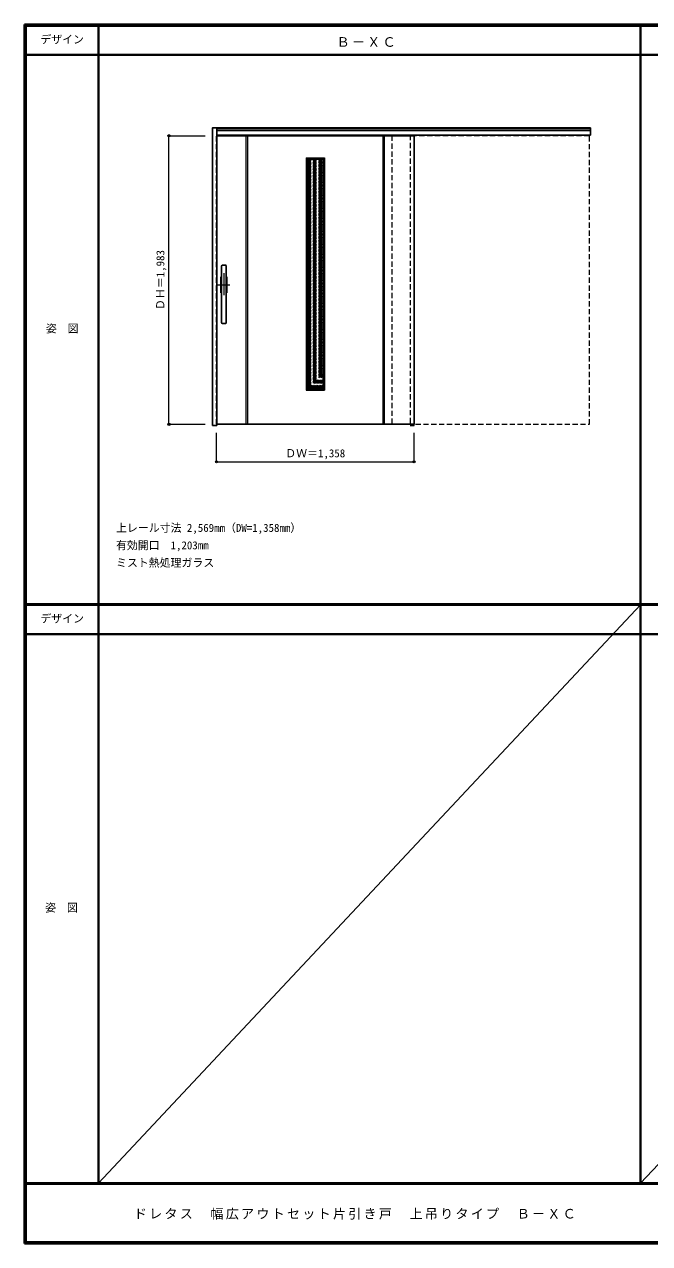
# Model space of a CAD drawing. Units: millimetres, scale not verified. Extents: x -6000 to 5700, y -4307 to 4175.
# Drawn here: x -6000 to -1701, y -4205 to 4175 of the extents above; entities that cross this region are included whole.
import ezdxf
from ezdxf.enums import TextEntityAlignment as Align

# ---------------------------------------------------------------- set-up
doc = ezdxf.new("R2010")
doc.units = ezdxf.units.MM
doc.header["$LTSCALE"] = 30
doc.header["$PDMODE"] = 32
doc.header["$PDSIZE"] = 15
doc.linetypes.add('CHAIN1', pattern=[8, 5, -1, 1, -1])
doc.linetypes.add('DASHED1', pattern=[1.8, 1.2, -0.6])
for name, color, linetype, lineweight in [('0-1_通り芯', 4, 'CHAIN1', 9), ('0-2_扉', 4, 'DASHED1', 9), ('0-3_仕上げ', 7, 'Continuous', 18), ('0-4_枠', 3, 'Continuous', 25), ('0-A_文字', 7, 'Continuous', 18), ('0-B_寸法', 4, 'Continuous', 9), ('0-C_ハッチ', 4, 'DASHED1', 9), ('0-D_ﾊﾞｰ引き手', 3, 'Continuous', 25), ('F-1_枠', 6, 'Continuous', 40)]:
    doc.layers.add(name, color=color, linetype=linetype, lineweight=lineweight)
doc.layers.add('F-A_文字', color=7, linetype='Continuous')
doc.styles.add('ＭＳ ゴシック', font='')
doc.styles.get('ＭＳ ゴシック').set_extended_font_data('MS Gothic')

msp = doc.modelspace()

# ---------------------------------------------------------------- linework, layer by layer
at = {"layer": '0-1_通り芯'}
for p, q in [((-4628.15, 2465), (-4628.15, 2303)), ((-4669.15, 2384), (-4587.15, 2384))]:
    msp.add_line(p, q, dxfattribs=at)
at = {"layer": '0-2_扉'}
for p, q in [((-4676.15, 3409.5), (-4679.15, 3409.5)), ((-4679.15, 1426.5), (-4679.15, 3409.5)), ((-3473.15, 3409.5), (-3473.15, 1426.5)), ((-3321.15, 3405.5), (-3321.15, 3409.5)), ((-4676.15, 1426.5), (-4679.15, 1426.5))]:
    msp.add_line(p, q, dxfattribs=at)
at = {"layer": '0-2_扉', "color": 3, "linetype": 'Continuous', "lineweight": 25}
for p, q in [((-3321.15, 3409.5), (-4676.15, 3409.5)), ((-3321.15, 3409.5), (-3321.15, 1426.5)), ((-4676.15, 1426.5), (-3321.15, 1426.5))]:
    msp.add_line(p, q, dxfattribs=at)
at = {"layer": '0-2_扉'}
msp.add_lwpolyline([(-3473.15, 1426.5), (-2115.15, 1426.5), (-2115.15, 3409.5), (-3473.15, 3409.5)], dxfattribs=at)
at = {"layer": '0-3_仕上げ'}
for p, q in [((-4474.15, 1426.5), (-4474.15, 3409.5)), ((-4464.15, 1426.5), (-4464.15, 3409.5)), ((-3536.15, 3409.5), (-3536.15, 1426.5)), ((-3526.15, 3409.5), (-3526.15, 1426.5)), ((-4063.65, 3257), (-4054.65, 3248)), ((-4063.65, 3257), (-4063.65, 1660)), ((-3945.65, 3248), (-3936.65, 3257)), ((-4063.65, 1660), (-4054.65, 1669)), ((-4063.65, 1660), (-3936.65, 1660)), ((-3945.65, 1669), (-3936.65, 1660))]:
    msp.add_line(p, q, dxfattribs=at)
at = {"layer": '0-3_仕上げ', "color": 3, "lineweight": 25}
for p, q in [((-4054.65, 3248), (-3945.65, 3248)), ((-4054.65, 3248), (-4054.65, 1669)), ((-3945.65, 3248), (-3945.65, 1669)), ((-4054.65, 1669), (-3945.65, 1669))]:
    msp.add_line(p, q, dxfattribs=at)
at = {"layer": '0-3_仕上げ'}
msp.add_lwpolyline([(-4063.65, 3257), (-3936.65, 3257), (-3936.65, 1660)], dxfattribs=at)
at = {"layer": '0-4_枠'}
for p, q in [((-4676.15, 1418), (-4676.15, 3465)), ((-4676.15, 3465), (-2107.15, 3465)), ((-4676.15, 3459.5), (-2107.15, 3459.5)), ((-4676.15, 3446.5), (-2107.15, 3446.5)), ((-2107.15, 3465), (-2107.15, 3414.5)), ((-4676.15, 3414.5), (-2107.15, 3414.5)), ((-4706.15, 1418), (-4676.15, 1418))]:
    msp.add_line(p, q, dxfattribs=at)
at = {"layer": '0-4_枠', "color": 4, "linetype": 'DASHED1', "lineweight": 9}
for p, q in [((-3348.15, 3414.5), (-3348.15, 1418)), ((-3320.15, 1418), (-3320.15, 3414.5)), ((-3348.15, 1418), (-3320.15, 1418))]:
    msp.add_line(p, q, dxfattribs=at)
at = {"layer": '0-4_枠'}
msp.add_lwpolyline([(-4706.15, 1418), (-4706.15, 3465), (-4676.15, 3465)], dxfattribs=at)
at = {"layer": '0-A_文字'}
for p, q in [((-1763.33, 184.5), (-5490, -3790)), ((1963.33, 184.5), (-1763.33, -3790))]:
    msp.add_line(p, q, dxfattribs=at)
at = {"layer": '0-B_寸法'}
for p, q in [((-5006.15, 3409.5), (-4756.15, 3409.5)), ((-5006.15, 1426.5), (-5006.15, 3409.5)), ((-5006.15, 1426.5), (-4756.15, 1426.5)), ((-4679.15, 1168), (-4679.15, 1368)), ((-3321.15, 1168), (-3321.15, 1368)), ((-4679.15, 1168), (-3321.15, 1168))]:
    msp.add_line(p, q, dxfattribs=at)
at = {"layer": '0-B_寸法', "color": 7}
for p in [(-5006.15, 3409.5), (-5006.15, 1426.5), (-4679.15, 1168), (-3321.15, 1168)]:
    msp.add_point(p, dxfattribs=at)
at = {"layer": '0-C_ハッチ'}
for p, q in [((-4054.65, 3245.15), (-4051.8, 3248)), ((-4054.65, 3235.25), (-4041.9, 3248)), ((-4054.65, 3225.35), (-4032, 3248)), ((-4054.65, 3215.45), (-4022.1, 3248)), ((-4054.65, 3205.55), (-4012.2, 3248)), ((-4054.65, 3195.65), (-4002.3, 3248)), ((-4054.65, 3185.75), (-3992.4, 3248)), ((-4054.65, 3175.85), (-3982.5, 3248)), ((-4054.65, 3165.96), (-3972.61, 3248)), ((-4054.65, 3156.06), (-3962.71, 3248)), ((-4054.65, 3146.16), (-3952.81, 3248)), ((-4054.65, 3136.26), (-3945.65, 3245.26)), ((-4054.65, 3126.36), (-3945.65, 3235.36)), ((-4054.65, 3116.46), (-3945.65, 3225.46)), ((-4054.65, 3106.56), (-3945.65, 3215.56)), ((-4054.65, 3096.66), (-3945.65, 3205.66)), ((-4054.65, 3086.76), (-3945.65, 3195.76)), ((-4054.65, 3076.86), (-3945.65, 3185.86)), ((-4054.65, 3066.96), (-3945.65, 3175.96)), ((-4054.65, 3057.06), (-3945.65, 3166.06)), ((-4054.65, 3047.16), (-3945.65, 3156.16)), ((-4054.65, 3037.26), (-3945.65, 3146.26)), ((-4054.65, 3027.36), (-3945.65, 3136.36)), ((-4054.65, 3017.46), (-3945.65, 3126.46)), ((-4054.65, 3007.56), (-3945.65, 3116.56)), ((-4054.65, 2997.66), (-3945.65, 3106.66)), ((-4054.65, 2987.76), (-3945.65, 3096.76)), ((-4054.65, 2977.86), (-3945.65, 3086.86)), ((-4054.65, 2967.97), (-3945.65, 3076.97)), ((-4054.65, 2958.07), (-3945.65, 3067.07)), ((-4054.65, 2948.17), (-3945.65, 3057.17)), ((-4054.65, 2938.27), (-3945.65, 3047.27)), ((-4054.65, 2928.37), (-3945.65, 3037.37)), ((-4054.65, 2918.47), (-3945.65, 3027.47)), ((-4054.65, 2908.57), (-3945.65, 3017.57)), ((-4054.65, 2898.67), (-3945.65, 3007.67)), ((-4054.65, 2888.77), (-3945.65, 2997.77)), ((-4054.65, 2878.87), (-3945.65, 2987.87)), ((-4054.65, 2868.97), (-3945.65, 2977.97)), ((-4054.65, 2859.07), (-3945.65, 2968.07)), ((-4054.65, 2849.17), (-3945.65, 2958.17)), ((-4054.65, 2839.27), (-3945.65, 2948.27)), ((-4054.65, 2829.37), (-3945.65, 2938.37)), ((-4054.65, 2819.47), (-3945.65, 2928.47)), ((-4054.65, 2809.57), (-3945.65, 2918.57)), ((-4054.65, 2799.67), (-3945.65, 2908.67)), ((-4054.65, 2789.77), (-3945.65, 2898.77)), ((-4054.65, 2779.87), (-3945.65, 2888.87)), ((-4054.65, 2769.98), (-3945.65, 2878.98)), ((-4054.65, 2760.08), (-3945.65, 2869.08)), ((-4054.65, 2750.18), (-3945.65, 2859.18)), ((-4054.65, 2740.28), (-3945.65, 2849.28)), ((-4054.65, 2730.38), (-3945.65, 2839.38)), ((-4054.65, 2720.48), (-3945.65, 2829.48)), ((-4054.65, 2710.58), (-3945.65, 2819.58)), ((-4054.65, 2700.68), (-3945.65, 2809.68)), ((-4054.65, 2690.78), (-3945.65, 2799.78)), ((-4054.65, 2680.88), (-3945.65, 2789.88)), ((-4054.65, 2670.98), (-3945.65, 2779.98)), ((-4054.65, 2661.08), (-3945.65, 2770.08)), ((-4054.65, 2651.18), (-3945.65, 2760.18)), ((-4054.65, 2641.28), (-3945.65, 2750.28)), ((-4054.65, 2631.38), (-3945.65, 2740.38)), ((-4054.65, 2621.48), (-3945.65, 2730.48)), ((-4054.65, 2611.58), (-3945.65, 2720.58)), ((-4054.65, 2601.68), (-3945.65, 2710.68)), ((-4054.65, 2591.78), (-3945.65, 2700.78)), ((-4054.65, 2581.88), (-3945.65, 2690.88)), ((-4054.65, 2571.99), (-3945.65, 2680.99)), ((-4054.65, 2562.09), (-3945.65, 2671.09)), ((-4054.65, 2552.19), (-3945.65, 2661.19)), ((-4054.65, 2542.29), (-3945.65, 2651.29)), ((-4054.65, 2532.39), (-3945.65, 2641.39)), ((-4054.65, 2522.49), (-3945.65, 2631.49)), ((-4054.65, 2512.59), (-3945.65, 2621.59)), ((-4054.65, 2502.69), (-3945.65, 2611.69)), ((-4054.65, 2492.79), (-3945.65, 2601.79)), ((-4054.65, 2482.89), (-3945.65, 2591.89)), ((-4054.65, 2472.99), (-3945.65, 2581.99)), ((-4054.65, 2463.09), (-3945.65, 2572.09)), ((-4054.65, 2453.19), (-3945.65, 2562.19)), ((-4054.65, 2443.29), (-3945.65, 2552.29)), ((-4054.65, 2433.39), (-3945.65, 2542.39)), ((-4054.65, 2423.49), (-3945.65, 2532.49)), ((-4054.65, 2413.59), (-3945.65, 2522.59)), ((-4054.65, 2403.69), (-3945.65, 2512.69)), ((-4054.65, 2393.79), (-3945.65, 2502.79)), ((-4054.65, 2383.89), (-3945.65, 2492.89)), ((-4054.65, 2374), (-3945.65, 2483)), ((-4054.65, 2364.1), (-3945.65, 2473.1)), ((-4054.65, 2354.2), (-3945.65, 2463.2)), ((-4054.65, 2344.3), (-3945.65, 2453.3)), ((-4054.65, 2334.4), (-3945.65, 2443.4)), ((-4054.65, 2324.5), (-3945.65, 2433.5)), ((-4054.65, 2314.6), (-3945.65, 2423.6)), ((-4054.65, 2304.7), (-3945.65, 2413.7)), ((-4054.65, 2294.8), (-3945.65, 2403.8)), ((-4054.65, 2284.9), (-3945.65, 2393.9)), ((-4054.65, 2275), (-3945.65, 2384)), ((-4054.65, 2265.1), (-3945.65, 2374.1)), ((-4054.65, 2255.2), (-3945.65, 2364.2)), ((-4054.65, 2245.3), (-3945.65, 2354.3)), ((-4054.65, 2235.4), (-3945.65, 2344.4)), ((-4054.65, 2225.5), (-3945.65, 2334.5)), ((-4054.65, 2215.6), (-3945.65, 2324.6)), ((-4054.65, 2205.7), (-3945.65, 2314.7)), ((-4054.65, 2195.8), (-3945.65, 2304.8)), ((-4054.65, 2185.91), (-3945.65, 2294.91)), ((-4054.65, 2176.01), (-3945.65, 2285.01)), ((-4054.65, 2166.11), (-3945.65, 2275.11)), ((-4054.65, 2156.21), (-3945.65, 2265.21)), ((-4054.65, 2146.31), (-3945.65, 2255.31)), ((-4054.65, 2136.41), (-3945.65, 2245.41)), ((-4054.65, 2126.51), (-3945.65, 2235.51)), ((-4054.65, 2116.61), (-3945.65, 2225.61)), ((-4054.65, 2106.71), (-3945.65, 2215.71)), ((-4054.65, 2096.81), (-3945.65, 2205.81)), ((-4054.65, 2086.91), (-3945.65, 2195.91)), ((-4054.65, 2077.01), (-3945.65, 2186.01)), ((-4054.65, 2067.11), (-3945.65, 2176.11)), ((-4054.65, 2057.21), (-3945.65, 2166.21)), ((-4054.65, 2047.31), (-3945.65, 2156.31)), ((-4054.65, 2037.41), (-3945.65, 2146.41)), ((-4054.65, 2027.51), (-3945.65, 2136.51)), ((-4054.65, 2017.61), (-3945.65, 2126.61)), ((-4054.65, 2007.71), (-3945.65, 2116.71)), ((-4054.65, 1997.81), (-3945.65, 2106.81)), ((-4054.65, 1987.92), (-3945.65, 2096.92)), ((-4054.65, 1978.02), (-3945.65, 2087.02)), ((-4054.65, 1968.12), (-3945.65, 2077.12)), ((-4054.65, 1958.22), (-3945.65, 2067.22)), ((-4054.65, 1948.32), (-3945.65, 2057.32)), ((-4054.65, 1938.42), (-3945.65, 2047.42)), ((-4054.65, 1928.52), (-3945.65, 2037.52)), ((-4054.65, 1918.62), (-3945.65, 2027.62)), ((-4054.65, 1908.72), (-3945.65, 2017.72)), ((-4054.65, 1898.82), (-3945.65, 2007.82)), ((-4054.65, 1888.92), (-3945.65, 1997.92)), ((-4054.65, 1879.02), (-3945.65, 1988.02)), ((-4054.65, 1869.12), (-3945.65, 1978.12)), ((-4054.65, 1859.22), (-3945.65, 1968.22)), ((-4054.65, 1849.32), (-3945.65, 1958.32)), ((-4054.65, 1839.42), (-3945.65, 1948.42)), ((-4054.65, 1829.52), (-3945.65, 1938.52)), ((-4054.65, 1819.62), (-3945.65, 1928.62)), ((-4054.65, 1809.72), (-3945.65, 1918.72)), ((-4054.65, 1799.82), (-3945.65, 1908.82)), ((-4054.65, 1789.93), (-3945.65, 1898.93)), ((-4054.65, 1780.03), (-3945.65, 1889.03)), ((-4054.65, 1770.13), (-3945.65, 1879.13)), ((-4054.65, 1760.23), (-3945.65, 1869.23)), ((-4054.65, 1750.33), (-3945.65, 1859.33)), ((-4054.65, 1740.43), (-3945.65, 1849.43)), ((-4054.65, 1730.53), (-3945.65, 1839.53)), ((-4054.65, 1720.63), (-3945.65, 1829.63)), ((-4054.65, 1710.73), (-3945.65, 1819.73)), ((-4054.65, 1700.83), (-3945.65, 1809.83)), ((-4054.65, 1690.93), (-3945.65, 1799.93)), ((-4054.65, 1681.03), (-3945.65, 1790.03)), ((-4054.65, 1671.13), (-3945.65, 1780.13)), ((-4046.88, 1669), (-3945.65, 1770.23)), ((-4036.98, 1669), (-3945.65, 1760.33)), ((-4027.08, 1669), (-3945.65, 1750.43)), ((-4017.18, 1669), (-3945.65, 1740.53)), ((-4007.28, 1669), (-3945.65, 1730.63)), ((-3997.38, 1669), (-3945.65, 1720.73)), ((-3987.49, 1669), (-3945.65, 1710.83)), ((-3977.59, 1669), (-3945.65, 1700.94)), ((-3967.69, 1669), (-3945.65, 1691.04)), ((-3957.79, 1669), (-3945.65, 1681.14))]:
    msp.add_line(p, q, dxfattribs=at)
at = {"layer": '0-D_ﾊﾞｰ引き手'}
for p, q in [((-4644.15, 2124), (-4644.15, 2514)), ((-4617.15, 2519), (-4639.15, 2519)), ((-4612.15, 2124), (-4612.15, 2514)), ((-4649.15, 2329), (-4649.15, 2439)), ((-4649.15, 2439), (-4644.15, 2439)), ((-4612.15, 2439), (-4607.15, 2439)), ((-4607.15, 2439), (-4607.15, 2329)), ((-4644.15, 2329), (-4649.15, 2329)), ((-4607.15, 2329), (-4612.15, 2329)), ((-4639.15, 2119), (-4617.15, 2119))]:
    msp.add_line(p, q, dxfattribs=at)
for centre, start, end in [((-4639.15, 2514), 90, 180), ((-4617.15, 2514), 0, 90), ((-4639.15, 2124), 180, 270), ((-4617.15, 2124), 270, 0)]:
    msp.add_arc(centre, 5, start, end, dxfattribs=at)
at = {"layer": 'F-1_枠'}
for p, q in [((-6000, 4175), (5700, 4175)), ((-6000, 4175), (-6000, -4205)), ((-6000, 4170), (5700, 4170)), ((-6000, 4165), (5700, 4165)), ((-5995, 4175), (-5995, -4205)), ((-5990, 4175), (-5990, -4205)), ((-5490, 4175), (-5490, -3790)), ((-1763.33, -3790), (-1763.33, 4175)), ((-6000, 3965), (5700, 3965)), ((-5990, 190.5), (5690, 190.5)), ((-5990, 187.5), (5690, 187.5)), ((-5990, 184.5), (5690, 184.5)), ((-5990, 184.5), (5690, 184.5)), ((-5990, -15.5), (5690, -15.5)), ((5700, -3790), (-6000, -3790)), ((5700, -3795), (-6000, -3795)), ((5700, -4195), (-6000, -4195)), ((5700, -4200), (-6000, -4200)), ((5700, -4205), (-6000, -4205))]:
    msp.add_line(p, q, dxfattribs=at)

# ---------------------------------------------------------------- texts
at = {"layer": '0-A_文字', "style": 'ＭＳ ゴシック'}
for s, p in [('上レール寸法 2,569mm（DW=1,358mm）', (-5370, 670.5)), ('有効開口\u30001,203㎜', (-5370, 550.5)), ('ミスト熱処理ガラス', (-5370, 430.5))]:
    msp.add_text(s, height=54.99, dxfattribs=at).set_placement(p, align=Align.BOTTOM_LEFT)
at = {"layer": '0-A_文字', "insert": (-3853.65, 4020), "char_height": 65.98, "attachment_point": 7, "style": 'ＭＳ ゴシック'}
msp.add_mtext('\\T1.17;Ｂ－ＸＣ', dxfattribs=at)
at = {"layer": '0-B_寸法', "color": 7, "style": 'ＭＳ ゴシック'}
msp.add_text('ＤＨ＝1,983', height=54.99, rotation=90, dxfattribs=at).set_placement((-5021.15, 2211.75), align=Align.BOTTOM_LEFT)
msp.add_text('ＤＷ＝1,358', height=54.99, dxfattribs=at).set_placement((-4206.4, 1183), align=Align.BOTTOM_LEFT)
at = {"layer": 'F-A_文字', "style": 'ＭＳ ゴシック'}
for s, p in [('デザイン', (-5890, 4027.5)), ('姿\u3000図', (-5852.5, 2040.25)), ('デザイン', (-5890, 47)), ('姿\u3000図', (-5857.5, -1940.25))]:
    msp.add_text(s, height=54.99, dxfattribs=at).set_placement(p, align=Align.BOTTOM_LEFT)
at = {"layer": 'F-A_文字', "insert": (-5247.55, -4040), "char_height": 65.98, "attachment_point": 7, "style": 'ＭＳ ゴシック'}
msp.add_mtext('\\T1.17;ドレタス\u3000幅広アウトセット片引き戸\u3000上吊りタイプ\u3000Ｂ－ＸＣ', dxfattribs=at)

doc.saveas('drawing.dxf')
